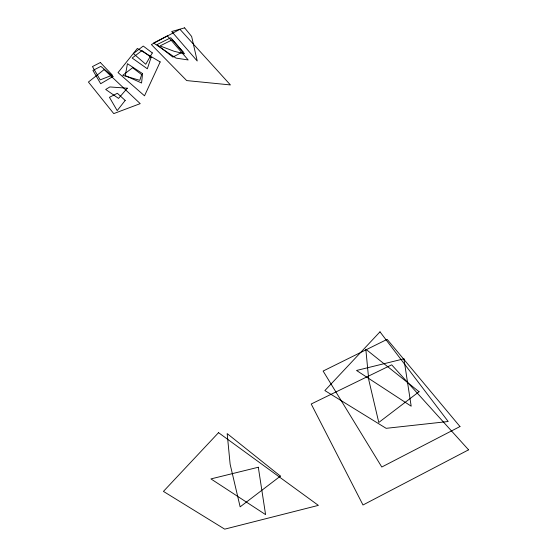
<?xml version="1.0" encoding="UTF-8"?>
<svg xmlns="http://www.w3.org/2000/svg" width="557" height="557" viewBox="0 0 557 557"><rect width="100%" height="100%" fill="white"/><g stroke="black" fill="none" stroke-linecap="round" stroke-linejoin="round"><path stroke-width="0.84" d="M142.571 73.628L141.575 83.014L125.304 75.627L127.428 63.686L142.571 73.628M151.093 57.378L147.34 68.79L132.162 58.039L142.021 50.527L151.093 57.378M141.666 74.638L139.793 80.333L122.735 75.306L132.601 67.745L141.666 74.638M160.172 61.931L144.514 95.825L118.049 72.598L137.349 48.452L160.172 61.931M152.319 52.922L145.753 64.264L133.388 53.583L143.246 46.057L152.319 52.922M125.186 100.441L117.193 110.62L109.45 97.322L117.353 93.27L125.186 100.441M127.316 88.201L118.544 98.408L105.691 89.454L109.854 86.948L127.316 88.201M218.539 432.671L163.431 491.399L224.708 529.15L318.374 505.38L218.539 432.671M379.992 331.84L324.877 390.575L386.154 428.326L448.19 421.51L379.992 331.84M104.117 69.576L88.417 82.039L113.753 113.607L140.211 103.637L104.117 69.576M280.429 476.11L240.144 506.849L230.132 464.232L227.179 433.604L280.429 476.11M419.066 391.724L378.781 422.464L368.769 379.846L365.817 349.211L419.066 391.724M113.022 76.462L100.678 83.724L92.935 70.433L100.838 66.38L113.022 76.462M179.939 29.291L151.386 44.567L186.692 80.584L230.41 84.929L179.939 29.291M182.891 51.787L172.907 57.106L156.99 44.623L170.755 37.73L182.891 51.787M468.583 449.826L362.997 504.99L311.21 403.999L391.689 364.821L468.583 449.826M167.351 35.871L153.565 42.986L176.005 58.095L188.189 59.961L167.351 35.871M459.978 426.544L381.789 467.024L323.116 371.053L387.157 339.352L459.978 426.544M100.357 62.523L92.462 66.575L100.197 79.86L112.375 75.104L100.357 62.523M172.412 39.749L160.019 45.918L174.153 51.293L184.548 53.806L172.412 39.749M184.618 27.85L171.716 31.526L197.227 61.012L191.636 36.47L184.618 27.85M403.916 358.819L356.543 370.475L411.184 406.192L403.916 358.819M258.309 467.246L210.943 478.909L265.585 514.619L258.309 467.246"/></g></svg>
